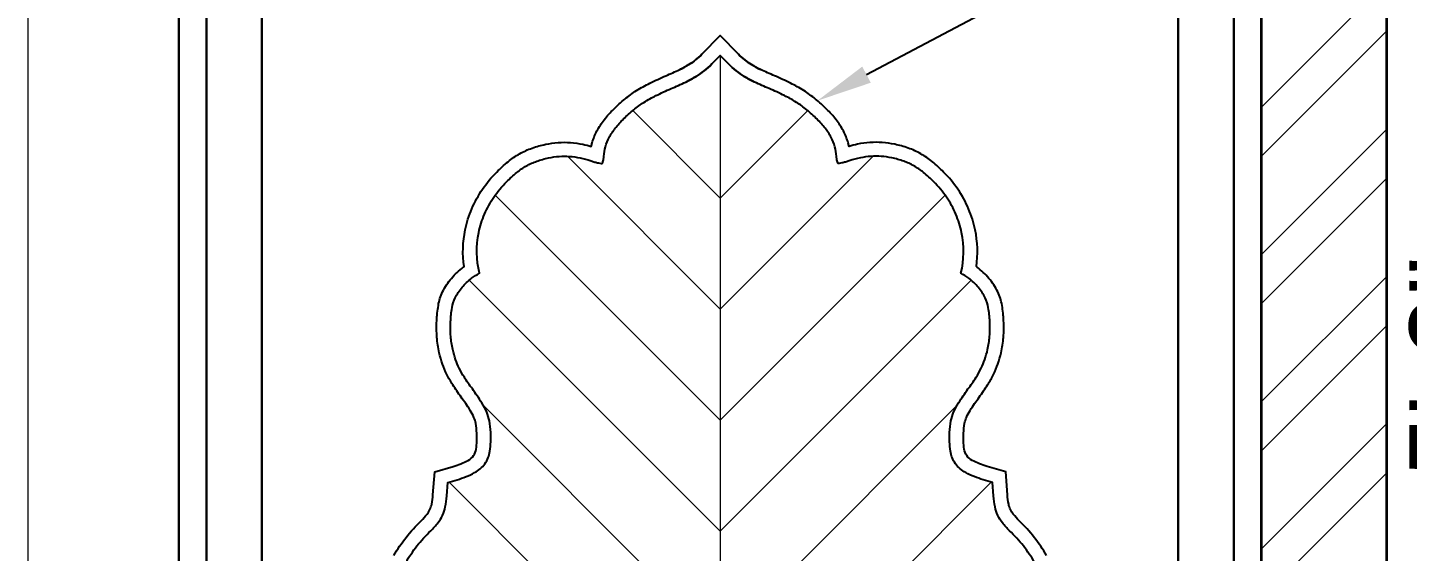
# Model space of a CAD drawing. Header units: millimetres. Extents: x 56222 to 3066687, y -650199 to -121287.
# Drawn here: x 141831.61 to 141881.32, y -185277.32 to -185258.46 of the extents above; entities that cross this region are included whole.
import ezdxf
from ezdxf import colors
from ezdxf.entities.mleader import LeaderData, LeaderLine
from ezdxf.math import Vec2, Vec3

# ---------------------------------------------------------------- set-up
doc = ezdxf.new("R2010")
doc.units = ezdxf.units.MM
doc.header["$MEASUREMENT"] = 0
doc.header["$PDMODE"] = 35
doc.linetypes.add('DASHED', pattern=[0.75, 0.5, -0.25])
doc.layers.get('Defpoints').update_dxf_attribs({"color": 220})
for name, color, linetype, lineweight in [('$TD_AUDIT_GENERATED_(A0BDF17)', 32, 'Continuous', 30), ('FURNITURE', 32, 'Continuous', 9), ('furniture dimensions', 1, 'DASHED', 0), ('Text', 7, 'Continuous', 15), ('wall', 7, 'Continuous', 30)]:
    doc.layers.add(name, color=color, linetype=linetype, lineweight=lineweight)
doc.layers.add('AR HATCH-7', color=7, linetype='Continuous')
doc.layers.add('hatch', color=250, linetype='Continuous', lineweight=9, transparency=0.5)
doc.styles.add('century g', font='GOTHIC.TTF')
doc.styles.add('style4', font='ARIALN.TTF')
doc.dimstyles.new('Archana', dxfattribs={"dimtxt": 2, "dimasz": 0.75, "dimexe": 0.5, "dimexo": 0.5, "dimgap": 0, "dimtad": 0, "dimzin": 0, "dimdsep": 46, "dimlunit": 4, "dimtxsty": 'century g', "dimblk": 'OBLIQUE', "dimcen": 0, "dimdle": 1, "dimclrd": 256, "dimclre": 256, "dimclrt": 256, "dimadec": 0, "dimazin": 0, "dimtfac": 1, "dimtofl": 0, "dimtmove": 1, "dimatfit": 3, "dimfxl": 1, "dimfxlon": 1, "dimtolj": 1, "dimtzin": 0, "dimlwd": -1, "dimlwe": -1, "dimarcsym": 0})

# ---------------------------------------------------------------- blocks, each defined once
blk = doc.blocks.new('_Oblique')
at = {"layer": 'wall', "color": 0, "lineweight": -2}
blk.add_line((-0.5, -0.5), (0.5, 0.5), dxfattribs=at)
blk = doc.blocks.new('*D683')
at = {"layer": 'Defpoints', "color": 0, "linetype": 'Continuous', "lineweight": 30, "transparency": 16777216}
for p in [(141872.49, -185239.601), (141882.918, -185239.601), (141872.49, -185301.75)]:
    blk.add_point(p, dxfattribs=at)
at = {"layer": 'furniture dimensions', "color": 5, "linetype": 'Continuous', "transparency": 16777216}
for p, q in [((141882.918, -185238.601), (141882.918, -185266.742)), ((141878.918, -185239.601), (141883.418, -185239.601)), ((141882.918, -185302.75), (141882.918, -185274.609))]:
    blk.add_line(p, q, dxfattribs=at)
at = {"layer": 'furniture dimensions', "color": 5, "linetype": 'ByBlock', "transparency": 16777216}
blk.add_line((141878.918, -185301.75), (141883.418, -185301.75), dxfattribs=at)
at = {"layer": 'furniture dimensions', "color": 5, "linetype": 'Continuous', "transparency": 16777216, "xscale": 1.5, "yscale": 1.5, "zscale": 1.5}
for p, rotation in [((141882.918, -185239.601), 90), ((141882.918, -185301.75), 270)]:
    blk.add_blockref('_Oblique', p, dxfattribs=dict(at, rotation=rotation))
at = {"layer": 'furniture dimensions', "linetype": 'Continuous', "lineweight": 0, "transparency": 16777216, "insert": (141882.918, -185270.675), "char_height": 3, "attachment_point": 5, "rotation": 90, "style": 'century g'}
blk.add_mtext('\\A1;5\'-2"', dxfattribs=at)

msp = doc.modelspace()

# ---------------------------------------------------------------- hatches: boundary and pattern name
at = {"layer": 'AR HATCH-7', "lineweight": 18, "true_color": 0x939598, "transparency": 33554687}
h = msp.add_hatch(dxfattribs=at)
h.set_pattern_fill('ANSI32', color=252, scale=10)
h.set_pattern_definition([(45, (2644.41, -1134.8106), (-2.65165043, 2.65165043), []), (45, (2646.1777, -1134.8106), (-2.65165043, 2.65165043), [])])
h.paths.add_polyline_path([(141880.564, -185235.601), (141876.064, -185235.601), (141876.064, -185262.103), (141880.564, -185262.103)])
h.paths.add_polyline_path([(141880.564, -185262.103), (141876.064, -185262.103), (141876.064, -185282.251), (141880.564, -185282.251)])
h.paths.add_polyline_path([(141880.564, -185282.251), (141876.064, -185282.251), (141876.064, -185293.562), (141880.564, -185293.562)])
h.paths.add_polyline_path([(141880.564, -185293.562), (141876.064, -185293.562), (141876.064, -185346.601), (141880.564, -185346.601)])

# ---------------------------------------------------------------- linework, layer by layer
at = {"layer": '$TD_AUDIT_GENERATED_(A0BDF17)', "linetype": 'Continuous', "lineweight": 25, "ltscale": 2, "elevation": 0.259}
for points in [[(141844.802, -185277.473, -0.037321), (141845.247, -185276.816, -0.033715), (141845.792, -185276.215, 0.03399), (141846.003, -185275.983, 0.059375), (141846.106, -185275.814, 0.058071), (141846.17, -185275.619, 0.031069), (141846.216, -185275.288), (141846.278, -185274.459), (141846.944, -185274.26, 0.047452), (141847.487, -185274.041, 0.11926), (141847.681, -185273.872, 0.120288), (141847.774, -185273.637, 0.048716), (141847.797, -185273.063, 0.029208), (141847.756, -185272.709, 0.056447), (141847.694, -185272.498, 0.044127), (141847.557, -185272.24, 0.011942), (141847.23, -185271.762, -0.011658), (141846.928, -185271.32, -0.028626), (141846.713, -185270.944, -0.034013), (141846.558, -185270.572, -0.024147), (141846.441, -185270.163, -0.040185), (141846.358, -185269.611, -0.028816), (141846.351, -185269.018, -0.029157), (141846.41, -185268.461, -0.072514), (141846.564, -185267.974, -0.062621), (141846.882, -185267.486, -0.055887), (141847.309, -185267.082, -0.002858), (141847.335, -185267.063, -0.086744), (141847.378, -185265.738, -0.04945), (141847.615, -185264.981, -0.048683), (141847.999, -185264.278, -0.046634), (141848.513, -185263.656, -0.025646), (141848.92, -185263.287, -0.041705), (141849.337, -185263.001, -0.04425), (141849.785, -185262.795, -0.033826), (141850.277, -185262.658, -0.033018), (141850.723, -185262.595, -0.035832), (141851.169, -185262.594, -0.034796), (141851.617, -185262.657, -0.018677), (141851.921, -185262.733, -0.015028), (141851.953, -185262.606, -0.051007), (141852.125, -185262.178, -0.045911), (141852.388, -185261.772, -0.030632), (141852.728, -185261.391, -0.023823), (141853.13, -185261.029, -0.029739), (141853.549, -185260.725, -0.026834), (141854.026, -185260.456, -0.01467), (141854.603, -185260.191, 0.01056), (141855.106, -185259.965, 0.025261), (141855.436, -185259.788, 0.031824), (141855.68, -185259.618, 0.030833), (141855.905, -185259.416), (141856.564, -185258.744), (141857.222, -185259.416, 0.030833), (141857.447, -185259.618, 0.031824), (141857.691, -185259.788, 0.025261), (141858.021, -185259.965, 0.025261)], [(141868.325, -185277.473, 0.037321), (141867.88, -185276.816, 0.033715), (141867.335, -185276.215, -0.03399), (141867.124, -185275.983, -0.059375), (141867.021, -185275.814, -0.058071), (141866.957, -185275.619, -0.031069), (141866.911, -185275.288), (141866.849, -185274.459), (141866.183, -185274.26, -0.047452), (141865.64, -185274.041, -0.11926), (141865.447, -185273.872, -0.120288), (141865.354, -185273.637, -0.048716), (141865.33, -185273.063, -0.029208), (141865.371, -185272.709, -0.056447), (141865.433, -185272.498, -0.044127), (141865.57, -185272.24, -0.011942), (141865.897, -185271.762, 0.011658), (141866.199, -185271.32, 0.028626), (141866.414, -185270.944, 0.034013), (141866.569, -185270.572, 0.024147), (141866.686, -185270.163, 0.040185), (141866.769, -185269.611, 0.028816), (141866.776, -185269.018, 0.029157), (141866.718, -185268.461, 0.072514), (141866.563, -185267.974, 0.062621), (141866.245, -185267.486, 0.055887), (141865.818, -185267.082, 0.002858), (141865.792, -185267.063, 0.086744), (141865.75, -185265.738, 0.04945), (141865.513, -185264.981, 0.048683), (141865.128, -185264.278, 0.046634), (141864.614, -185263.656, 0.025646), (141864.207, -185263.287, 0.041705), (141863.79, -185263.001, 0.04425), (141863.342, -185262.795, 0.033826), (141862.851, -185262.658, 0.033018), (141862.404, -185262.595, 0.035832), (141861.959, -185262.594, 0.034796), (141861.51, -185262.657, 0.018677), (141861.207, -185262.733, 0.015028), (141861.174, -185262.606, 0.051007), (141861.002, -185262.178, 0.045911), (141860.739, -185261.772, 0.030632), (141860.399, -185261.391, 0.023823), (141859.997, -185261.029, 0.029739), (141859.578, -185260.725, 0.026834), (141859.101, -185260.456, 0.01467), (141858.524, -185260.191, -0.01056), (141858.021, -185259.965, -0.025261), (141857.691, -185259.788, -0.031824), (141857.447, -185259.618, -0.030833), (141857.222, -185259.416), (141856.564, -185258.744), (141855.905, -185259.416, -0.030833), (141855.68, -185259.618, -0.031824), (141855.436, -185259.788, -0.025261), (141855.106, -185259.965, -0.025261)], [(141845.236, -185277.722, -0.037321), (141845.639, -185277.126, -0.033715), (141846.139, -185276.576, 0.03399), (141846.395, -185276.293, 0.059375), (141846.561, -185276.023, 0.058071), (141846.66, -185275.718, 0.031069), (141846.714, -185275.325), (141846.751, -185274.84), (141847.087, -185274.74, 0.047452), (141847.717, -185274.484, 0.11926), (141848.088, -185274.161, 0.120288), (141848.269, -185273.706, 0.048716), (141848.296, -185273.034, 0.029208), (141848.248, -185272.622, 0.056447), (141848.155, -185272.304, 0.044127), (141847.976, -185271.968, 0.011942), (141847.636, -185271.47, -0.011658), (141847.347, -185271.048, -0.028626), (141847.16, -185270.721, -0.034013), (141847.031, -185270.412, -0.024147), (141846.928, -185270.05, -0.040185), (141846.857, -185269.576, -0.028816), (141846.851, -185269.041, -0.029157), (141846.903, -185268.542, -0.072514), (141847.014, -185268.193, -0.062621), (141847.264, -185267.809, -0.055887), (141847.61, -185267.482, -0.035635), (141847.889, -185267.301, -0.110434), (141847.867, -185265.839, -0.04945), (141848.075, -185265.177, -0.048683), (141848.412, -185264.559, -0.046634), (141848.867, -185264.009, -0.025646), (141849.236, -185263.674, -0.041705), (141849.585, -185263.435, -0.04425), (141849.953, -185263.267, -0.033826), (141850.379, -185263.147, -0.033018), (141850.76, -185263.094, -0.035832), (141851.134, -185263.093, -0.034796), (141851.514, -185263.146, -0.028001), (141851.912, -185263.254, 0.010175), (141852.051, -185263.297, 0.014758), (141852.176, -185263.329, 0.01028), (141852.279, -185263.35, 0.18541), (141852.312, -185263.344, 0.17417), (141852.331, -185263.32, 0.022736), (141852.348, -185263.259, 0.024245), (141852.363, -185263.181, 0.018084), (141852.372, -185263.094, -0.053163), (141852.434, -185262.744, -0.051007), (141852.568, -185262.41, -0.045911), (141852.781, -185262.081, -0.030632), (141853.08, -185261.746, -0.023823), (141853.447, -185261.415, -0.029739), (141853.818, -185261.147, -0.026834), (141854.248, -185260.904, -0.01467), (141854.798, -185260.652, 0.01056), (141855.321, -185260.417, 0.025261), (141855.695, -185260.215, 0.031824), (141855.991, -185260.009, 0.030833), (141856.262, -185259.766), (141856.564, -185259.458), (141856.865, -185259.766, 0.030833), (141857.136, -185260.009, 0.031824), (141857.432, -185260.215, 0.025261), (141857.806, -185260.417)], [(141867.892, -185277.722, 0.037321), (141867.488, -185277.126, 0.033715), (141866.988, -185276.576, -0.03399), (141866.732, -185276.293, -0.059375), (141866.567, -185276.023, -0.058071), (141866.467, -185275.718, -0.031069), (141866.413, -185275.325), (141866.376, -185274.84), (141866.04, -185274.74, -0.047452), (141865.41, -185274.484, -0.11926), (141865.039, -185274.161, -0.120288), (141864.858, -185273.706, -0.048716), (141864.831, -185273.034, -0.029208), (141864.879, -185272.622, -0.056447), (141864.973, -185272.304, -0.044127), (141865.151, -185271.968, -0.011942), (141865.491, -185271.47, 0.011658), (141865.78, -185271.048, 0.028626), (141865.967, -185270.721, 0.034013), (141866.096, -185270.412, 0.024147), (141866.199, -185270.05, 0.040185), (141866.27, -185269.576, 0.028816), (141866.277, -185269.041, 0.029157), (141866.224, -185268.542, 0.072514), (141866.113, -185268.193, 0.062621), (141865.863, -185267.809, 0.055887), (141865.517, -185267.482, 0.035635), (141865.238, -185267.301, 0.110434), (141865.26, -185265.839, 0.04945), (141865.052, -185265.177, 0.048683), (141864.715, -185264.559, 0.046634), (141864.26, -185264.009, 0.025646), (141863.891, -185263.674, 0.041705), (141863.542, -185263.435, 0.04425), (141863.175, -185263.267, 0.033826), (141862.748, -185263.147, 0.033018), (141862.368, -185263.094, 0.035832), (141861.993, -185263.093, 0.034796), (141861.613, -185263.146, 0.028001), (141861.215, -185263.254, -0.010175), (141861.076, -185263.297, -0.014758), (141860.951, -185263.329, -0.01028), (141860.848, -185263.35, -0.18541), (141860.815, -185263.344, -0.17417), (141860.797, -185263.32, -0.022736), (141860.779, -185263.259, -0.024245), (141860.764, -185263.181, -0.018084), (141860.755, -185263.094, 0.053163), (141860.694, -185262.744, 0.051007), (141860.56, -185262.41, 0.045911), (141860.346, -185262.081, 0.030632), (141860.047, -185261.746, 0.023823), (141859.681, -185261.415, 0.029739), (141859.31, -185261.147, 0.026834), (141858.879, -185260.904, 0.01467), (141858.329, -185260.652, -0.01056), (141857.806, -185260.417, -0.025261), (141857.432, -185260.215, -0.031824), (141857.136, -185260.009, -0.030833), (141856.865, -185259.766), (141856.564, -185259.458), (141856.262, -185259.766, -0.030833), (141855.991, -185260.009, -0.031824), (141855.695, -185260.215, -0.025261), (141855.321, -185260.417)]]:
    msp.add_lwpolyline(points, format="xyb", dxfattribs=at)
at = {"layer": 'FURNITURE', "lineweight": 0}
msp.add_line((141837.063, -185241.601, 0.259), (141837.063, -185270.73, 0.259), dxfattribs=at)
at = {"layer": 'FURNITURE', "lineweight": 13}
msp.add_line((141856.564, -185259.458, 0.259), (141856.564, -185297.523, 0.259), dxfattribs=at)
at = {"layer": 'FURNITURE', "lineweight": 5}
for p, q in [((141856.564, -185264.593, 0.259), (141853.414, -185261.443, 0.259)), ((141856.564, -185264.593, 0.259), (141859.731, -185261.425, 0.259)), ((141856.564, -185268.593, 0.259), (141851.06, -185263.089, 0.259)), ((141856.564, -185268.593, 0.259), (141862.06, -185263.097, 0.259)), ((141856.564, -185272.593, 0.259), (141848.461, -185264.49, 0.259)), ((141856.564, -185272.593, 0.259), (141864.681, -185264.475, 0.259)), ((141856.564, -185276.593, 0.259), (141847.522, -185267.551, 0.259)), ((141856.564, -185276.593, 0.259), (141865.605, -185267.551, 0.259)), ((141856.564, -185280.593, 0.259), (141848.035, -185272.064, 0.259)), ((141856.564, -185280.593, 0.259), (141865.092, -185272.064, 0.259)), ((141856.564, -185284.593, 0.259), (141846.797, -185274.826, 0.259)), ((141856.564, -185284.593, 0.259), (141866.33, -185274.826, 0.259))]:
    msp.add_line(p, q, dxfattribs=at)
at = {"layer": 'FURNITURE', "lineweight": 0, "elevation": 0.259}
msp.add_lwpolyline([(141837.063, -185239.601), (141876.064, -185239.601), (141876.064, -185346.601), (141837.063, -185346.601)], close=True, dxfattribs=at)
at = {"layer": 'FURNITURE', "lineweight": 30, "elevation": 0.259}
msp.add_lwpolyline([(141837.063, -185239.601), (141876.064, -185239.601), (141876.064, -185346.601), (141837.063, -185346.601)], close=True, dxfattribs=at)
msp.add_lwpolyline([(141840.063, -185346.601), (141840.049, -185249.259, -0.454845), (141844.063, -185244.601), (141869.064, -185244.601, -0.435086), (141873.064, -185248.919), (141873.064, -185346.601)], format="xyb", dxfattribs=at)
for points in [[(141837.063, -185346.601), (141837.063, -185250.601)], [(141876.064, -185250.601), (141876.064, -185346.601)], [(141838.063, -185346.601), (141838.063, -185257.996)], [(141875.064, -185257.996), (141875.064, -185346.601)]]:
    msp.add_lwpolyline(points, dxfattribs=at)
at = {"layer": 'hatch', "lineweight": 35, "transparency": 33554687, "elevation": 0.259}
msp.add_lwpolyline([(141876.064, -185235.601), (141880.564, -185235.601), (141880.564, -185346.601), (141876.064, -185346.601)], close=True, dxfattribs=at)
at = {"layer": 'Text', "color": 251, "linetype": 'Continuous', "lineweight": 0, "true_color": 0x636466, "elevation": 0.259}
msp.add_lwpolyline([(141831.62, -185214.46), (141831.62, -185280.645), (141830.359, -185281.426), (141832.793, -185281.676), (141831.62, -185282.513), (141831.62, -185351.642)], dxfattribs=at)

# ---------------------------------------------------------------- dimensions: what is measured, and where the dimension line sits
at = {"layer": 'furniture dimensions', "color": 5, "linetype": 'Continuous', "lineweight": 0}
dim = msp.add_linear_dim(base=(141882.918, -185239.601, 0.259), p1=(141872.49, -185301.75, 0.259), p2=(141872.49, -185239.601, 0.259), angle=90, dimstyle='Archana', override={"dimtxt": 3, "dimasz": 1.5, "dimdec": 0, "dimclrd": 5, "dimclre": 5, "dimfxl": 4}, dxfattribs=at)
dim.commit()
dim.dimension.update_dxf_attribs({"geometry": '*D683', "text_midpoint": (141882.918, -185270.675, 0.259)})

# ---------------------------------------------------------------- leaders
at = {"layer": 'Text', "color": 1, "lineweight": 0, "ltscale": 20}
ml = msp.add_multileader_mtext('Standard', dxfattribs=at)
ml.set_content('Brass Inlay', color=1, style='style4')
ml.set_leader_properties()
ml.build(insert=Vec2(0, 0))
ml.multileader.update_dxf_attribs({"dogleg_length": 2.025, "arrow_head_size": 2})
ctx = ml.context
ctx.base_point, ctx.char_height, ctx.arrow_head_size, ctx.landing_gap_size, ctx.plane_origin = Vec3(141888.19, -185254.192, 0.259), 3, 2, 0.4, Vec3(141821.155, -185254.192, 0.259)
notes = []
notes.append((ctx, [(0, (1, 1, 0), (141886.166, -185254.192, 0.259), (1, 0), 2.025, [(0, [(141860.507, -185254.192, 0.259)], 0, [])])]))
ctx.mtext.insert = Vec3(141888.59, -185252.251, 0.259)
ml = msp.add_multileader_mtext('Standard', dxfattribs=at)
ml.set_content('', color=1, style='style4')
ml.set_leader_properties()
ml.build(insert=Vec2(0, 0))
ml.multileader.update_dxf_attribs({"dogleg_length": 2.025, "arrow_head_size": 2})
ctx = ml.context
ctx.base_point, ctx.char_height, ctx.arrow_head_size, ctx.landing_gap_size, ctx.plane_origin = Vec3(141875.089, -185254.192, 0.259), 3, 2, 0.4, Vec3(141860.069, -185261.087, 0.259)
notes.append((ctx, [(0, (1, 1, 0), (141873.064, -185254.192, 0.259), (1, 0), 2.025, [(0, [(141860.069, -185261.087, 0.259)], 0, [])])]))
ctx.mtext.insert = Vec3(141875.489, -185252.692, 0.259)
for ctx, leaders in notes:
    for number, flags, end, landing, length, lines in leaders:
        leader = LeaderData()
        leader.index, (leader.has_last_leader_line, leader.has_dogleg_vector, leader.attachment_direction) = number, flags
        leader.last_leader_point, leader.dogleg_vector, leader.dogleg_length = Vec3(end), Vec3(landing), length
        for number, points, colour, breaks in lines:
            line = LeaderLine()
            line.index, line.vertices, line.color, line.breaks = number, Vec3.list(points), colors.encode_raw_color(colour), breaks
            leader.lines.append(line)
        ctx.leaders.append(leader)

doc.saveas('drawing.dxf')
